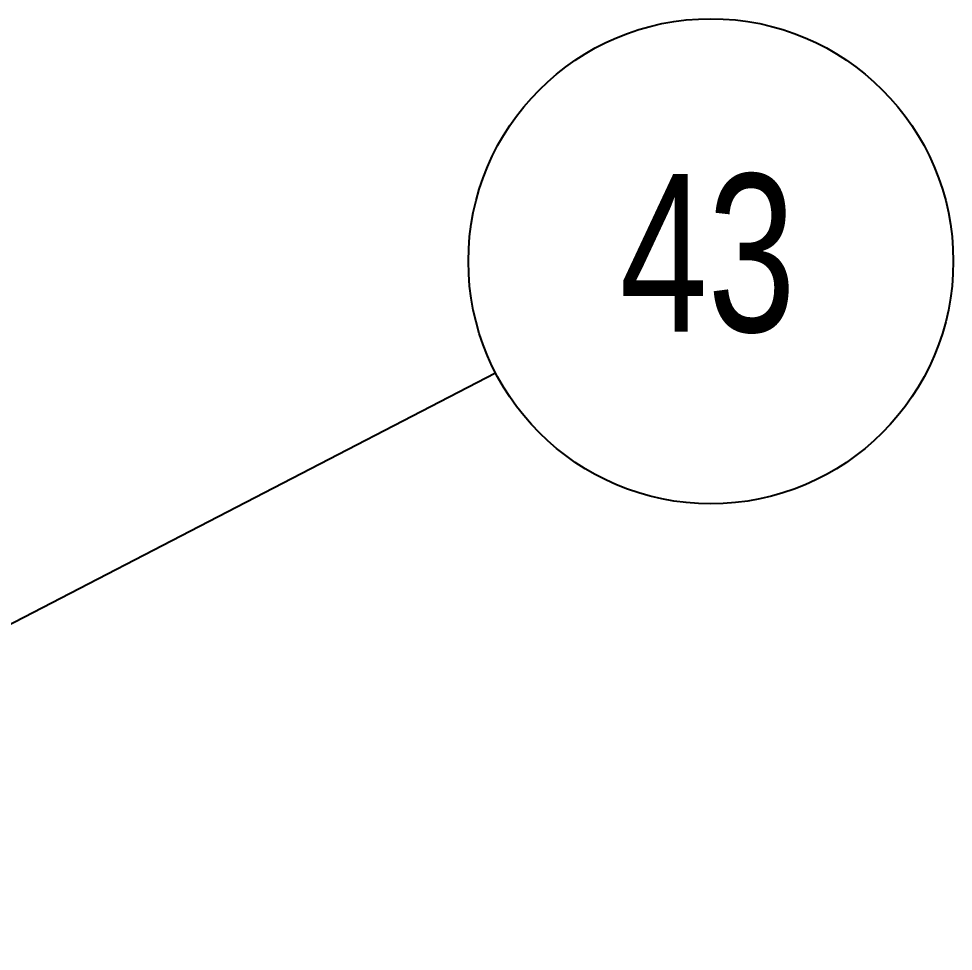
# Model space of a CAD drawing. Header units: millimetres. Extents: x 1293 to 41893, y 1011 to 26911.
# Drawn here: x 32993 to 33542, y 7964 to 8512 of the extents above; entities that cross this region are included whole.
import ezdxf

# ---------------------------------------------------------------- set-up
doc = ezdxf.new("R2010")
doc.units = ezdxf.units.MM
doc.header["$LTSCALE"] = 50
doc.layers.add('CAPA_1', color=7, linetype='Continuous')
doc.styles.add('SLDTEXTSTYLE0', font='TXT', dxfattribs={"width": 0.75})
doc.dimstyles.new('SLDDIMSTYLE2', dxfattribs={"dimtxt": 0.18, "dimasz": 30.769231, "dimexe": 0, "dimexo": 0.0625, "dimgap": 0, "dimtad": 0, "dimtih": 1, "dimtoh": 1, "dimdec": 0, "dimrnd": 1e-09, "dimzin": 0, "dimdsep": 46, "dimtxsty": 'Standard', "dimblk1": 'DOT', "dimblk2": 'DOT', "dimsah": 1, "dimcen": 0.09, "dimadec": 0, "dimazin": 0, "dimtfac": 30.769231, "dimtdec": 0, "dimtofl": 0, "dimtmove": 0, "dimatfit": 3, "dimldrblk": 'DOT', "dimfxl": 1, "dimfrac": 2, "dimtolj": 1, "dimtzin": 0, "dimarcsym": 0})

# ---------------------------------------------------------------- blocks, each defined once
blk = doc.blocks.new('SW_NOTE_0_63')
at = {"layer": 'CAPA_1', "color": 0}
blk.add_circle((126.49, 65.47), 142.43, dxfattribs=at)
at = {"layer": 'CAPA_1', "color": 0, "insert": (124.63, 116.68), "char_height": 92.604, "attachment_point": 2, "style": 'SLDTEXTSTYLE0'}
blk.add_mtext('43', dxfattribs=at)
blk = doc.blocks.new('_Dot')
at = {"color": 0, "linetype": 'ByBlock', "lineweight": -2}
blk.add_line((-0.5, 0), (-1, 0), dxfattribs=at)
at = {"color": 0, "linetype": 'ByBlock', "const_width": 0.5}
blk.add_lwpolyline([(-0.25, 0, 1), (0.25, 0, 1)], format="xyb", close=True, dxfattribs=at)

msp = doc.modelspace()

# ---------------------------------------------------------------- block references
at = {"layer": 'CAPA_1'}
msp.add_blockref('SW_NOTE_0_63', (33272.9484548, 8303.7996079), dxfattribs=at)

# ---------------------------------------------------------------- leaders
msp.add_leader([(32646.3124346, 7979.4762254), (33272.9484548, 8303.7996079)], dimstyle='SLDDIMSTYLE2', dxfattribs=at)

doc.saveas('drawing.dxf')
